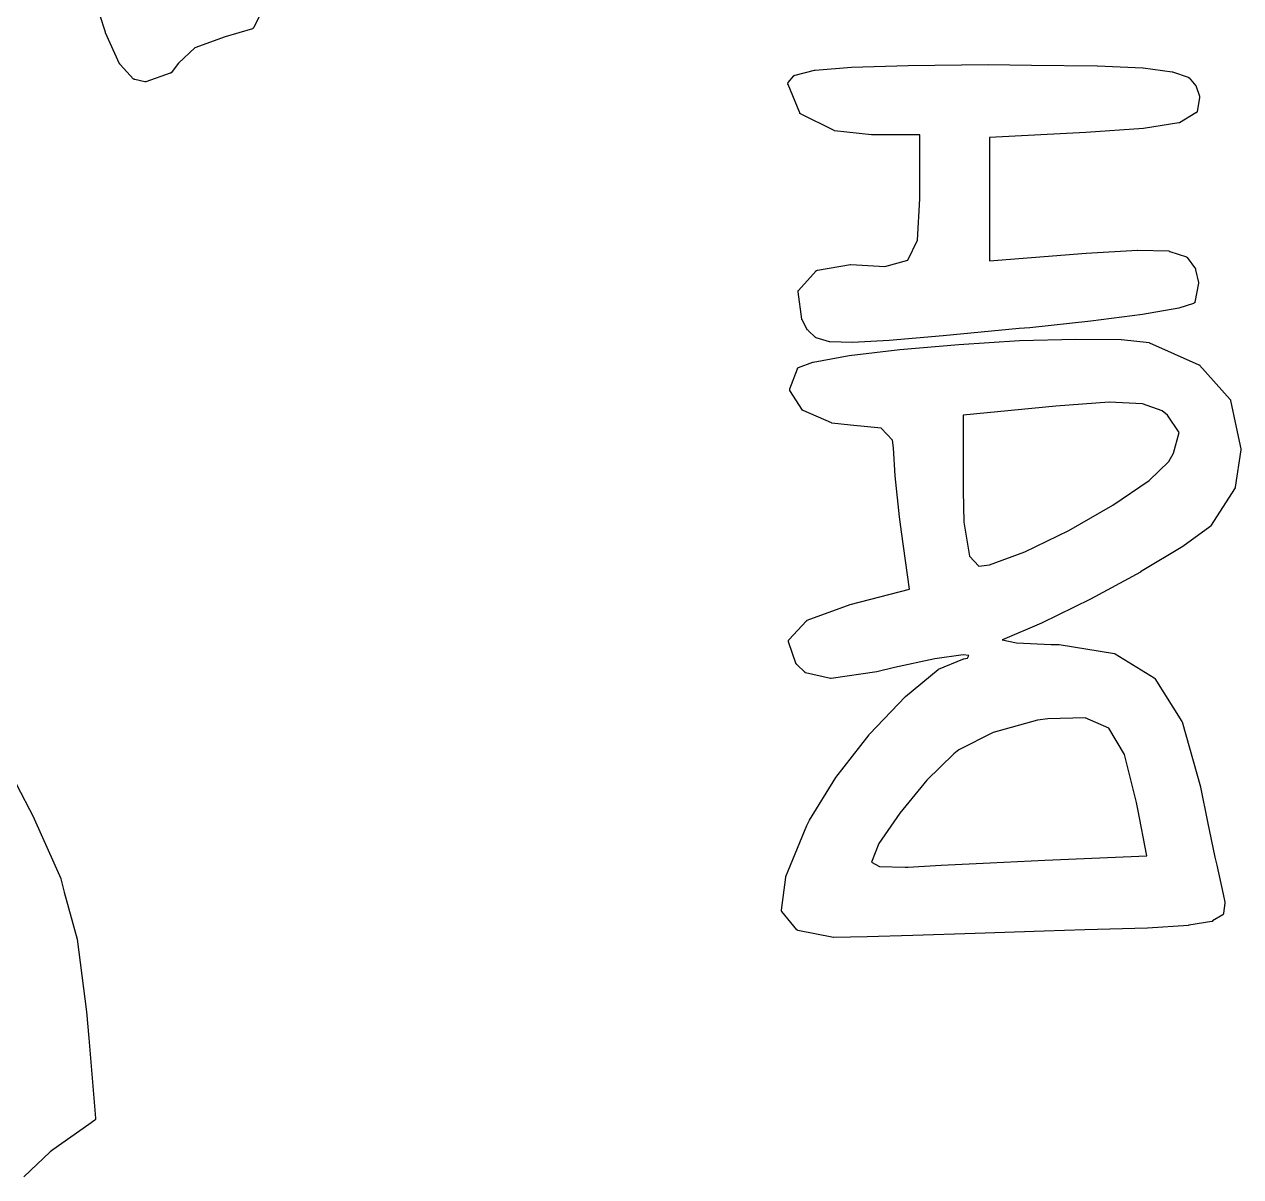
# Model space of a CAD drawing. Extents: x 39 to 154, y -159 to -90.
# Drawn here: x 150.402 to 153.523, y -159.083 to -156.126 of the extents above; entities that cross this region are included whole.
import ezdxf

# ---------------------------------------------------------------- set-up
doc = ezdxf.new("R2010")
doc.units = 0
doc.header["$MEASUREMENT"] = 0
doc.layers.add('BLACK', color=7, linetype='CONTINUOUS')

msp = doc.modelspace()

# ---------------------------------------------------------------- linework, layer by layer
at = {"layer": 'BLACK', "linetype": 'CONTINUOUS'}
for p, q in [((150.611, -156.147), (150.567, -156.012)), ((151.009, -156.098), (150.991, -156.135)), ((150.611, -156.148), (150.611, -156.147)), ((150.611, -156.147), (150.611, -156.147)), ((150.647, -156.228), (150.611, -156.148)), ((150.988, -156.138), (150.918, -156.159)), ((150.989, -156.137), (150.988, -156.137)), ((150.988, -156.137), (150.988, -156.138)), ((150.988, -156.138), (150.988, -156.138)), ((150.99, -156.137), (150.989, -156.137)), ((150.989, -156.137), (150.989, -156.137)), ((150.991, -156.135), (150.99, -156.136)), ((150.99, -156.136), (150.99, -156.136)), ((150.99, -156.136), (150.99, -156.136)), ((150.99, -156.136), (150.99, -156.137)), ((150.991, -156.135), (150.991, -156.135)), ((150.918, -156.159), (150.84, -156.187)), ((150.84, -156.187), (150.798, -156.226)), ((150.648, -156.229), (150.647, -156.228)), ((150.648, -156.23), (150.648, -156.229)), ((150.683, -156.267), (150.648, -156.23)), ((150.798, -156.226), (150.779, -156.251)), ((152.431, -156.244), (152.525, -156.236)), ((152.525, -156.236), (152.67, -156.232)), ((152.525, -156.236), (152.525, -156.236)), ((152.525, -156.236), (152.525, -156.236)), ((152.67, -156.232), (152.875, -156.23)), ((152.67, -156.232), (152.67, -156.232)), ((152.67, -156.232), (152.67, -156.232)), ((152.875, -156.23), (152.875, -156.23)), ((152.875, -156.23), (152.875, -156.23)), ((152.875, -156.23), (152.986, -156.231)), ((152.986, -156.231), (152.986, -156.231)), ((152.986, -156.231), (152.986, -156.231)), ((152.986, -156.231), (153.155, -156.233)), ((153.155, -156.233), (153.155, -156.233)), ((153.155, -156.233), (153.156, -156.233)), ((153.156, -156.233), (153.272, -156.238)), ((153.272, -156.238), (153.273, -156.238)), ((153.273, -156.238), (153.273, -156.238)), ((153.273, -156.238), (153.347, -156.248)), ((150.684, -156.267), (150.683, -156.267)), ((150.685, -156.268), (150.684, -156.267)), ((150.684, -156.267), (150.684, -156.267)), ((150.684, -156.267), (150.684, -156.267)), ((150.686, -156.268), (150.685, -156.268)), ((150.685, -156.268), (150.685, -156.268)), ((150.712, -156.274), (150.686, -156.268)), ((150.713, -156.274), (150.712, -156.274)), ((150.712, -156.274), (150.712, -156.274)), ((150.714, -156.274), (150.713, -156.274)), ((150.713, -156.274), (150.713, -156.274)), ((150.713, -156.274), (150.713, -156.274)), ((150.777, -156.252), (150.714, -156.274)), ((150.714, -156.274), (150.714, -156.274)), ((150.778, -156.252), (150.777, -156.252)), ((150.777, -156.252), (150.777, -156.252)), ((150.779, -156.251), (150.778, -156.251)), ((150.778, -156.251), (150.778, -156.251)), ((150.778, -156.251), (150.778, -156.251)), ((150.778, -156.251), (150.778, -156.252)), ((152.362, -156.276), (152.377, -156.259)), ((152.377, -156.259), (152.378, -156.258)), ((152.378, -156.258), (152.378, -156.257)), ((152.378, -156.257), (152.379, -156.257)), ((152.378, -156.258), (152.378, -156.258)), ((152.378, -156.258), (152.378, -156.258)), ((152.379, -156.257), (152.38, -156.257)), ((152.38, -156.257), (152.43, -156.244)), ((152.43, -156.244), (152.43, -156.244)), ((152.43, -156.244), (152.431, -156.244)), ((153.347, -156.248), (153.347, -156.248)), ((153.347, -156.248), (153.348, -156.248)), ((153.348, -156.248), (153.388, -156.262)), ((153.388, -156.262), (153.389, -156.263)), ((153.389, -156.263), (153.389, -156.263)), ((153.389, -156.263), (153.39, -156.263)), ((153.39, -156.263), (153.39, -156.263)), ((153.39, -156.263), (153.39, -156.264)), ((153.39, -156.264), (153.391, -156.264)), ((153.391, -156.264), (153.408, -156.284)), ((152.361, -156.278), (152.362, -156.277)), ((152.361, -156.279), (152.361, -156.278)), ((152.361, -156.278), (152.361, -156.278)), ((152.361, -156.278), (152.361, -156.278)), ((152.361, -156.28), (152.361, -156.279)), ((152.361, -156.279), (152.361, -156.279)), ((152.361, -156.281), (152.361, -156.28)), ((152.361, -156.28), (152.361, -156.28)), ((152.361, -156.28), (152.361, -156.28)), ((152.362, -156.281), (152.361, -156.281)), ((152.361, -156.281), (152.361, -156.281)), ((152.362, -156.277), (152.362, -156.276)), ((152.362, -156.276), (152.362, -156.276)), ((152.362, -156.276), (152.362, -156.276)), ((152.392, -156.354), (152.362, -156.281)), ((153.408, -156.284), (153.408, -156.285)), ((153.408, -156.285), (153.408, -156.285)), ((153.408, -156.285), (153.409, -156.285)), ((153.409, -156.285), (153.409, -156.286)), ((153.409, -156.286), (153.409, -156.286)), ((153.409, -156.286), (153.409, -156.286)), ((153.409, -156.286), (153.417, -156.311)), ((153.417, -156.314), (153.411, -156.351)), ((153.417, -156.311), (153.417, -156.312)), ((153.417, -156.312), (153.417, -156.312)), ((153.417, -156.312), (153.417, -156.312)), ((153.417, -156.312), (153.417, -156.313)), ((153.417, -156.313), (153.417, -156.313)), ((153.417, -156.313), (153.417, -156.314)), ((152.392, -156.355), (152.392, -156.354)), ((152.392, -156.354), (152.392, -156.354)), ((152.392, -156.354), (152.392, -156.354)), ((152.393, -156.355), (152.392, -156.355)), ((152.393, -156.356), (152.393, -156.355)), ((152.393, -156.355), (152.393, -156.355)), ((152.393, -156.355), (152.393, -156.355)), ((152.394, -156.356), (152.393, -156.356)), ((152.48, -156.399), (152.394, -156.356)), ((152.394, -156.356), (152.394, -156.356)), ((152.394, -156.356), (152.394, -156.356)), ((153.408, -156.354), (153.366, -156.379)), ((153.409, -156.354), (153.408, -156.354)), ((153.41, -156.353), (153.409, -156.354)), ((153.409, -156.354), (153.409, -156.354)), ((153.409, -156.354), (153.409, -156.354)), ((153.411, -156.352), (153.41, -156.352)), ((153.41, -156.352), (153.41, -156.353)), ((153.41, -156.353), (153.41, -156.353)), ((153.41, -156.353), (153.41, -156.353)), ((153.411, -156.351), (153.411, -156.351)), ((153.411, -156.351), (153.411, -156.352)), ((152.481, -156.4), (152.48, -156.399)), ((152.48, -156.399), (152.48, -156.399)), ((152.48, -156.399), (152.48, -156.399)), ((153.274, -156.394), (153.126, -156.404)), ((153.364, -156.379), (153.274, -156.394)), ((153.274, -156.394), (153.274, -156.394)), ((153.274, -156.394), (153.274, -156.394)), ((153.365, -156.379), (153.364, -156.379)), ((153.366, -156.379), (153.365, -156.379)), ((152.576, -156.41), (152.481, -156.4)), ((152.481, -156.4), (152.481, -156.4)), ((152.481, -156.4), (152.481, -156.4)), ((152.481, -156.4), (152.481, -156.4)), ((152.7, -156.41), (152.576, -156.41)), ((152.576, -156.41), (152.576, -156.41)), ((152.576, -156.41), (152.576, -156.41)), ((152.7, -156.574), (152.7, -156.41)), ((153.126, -156.404), (152.879, -156.417)), ((152.879, -156.417), (152.879, -156.733)), ((153.126, -156.404), (153.126, -156.404)), ((153.126, -156.404), (153.126, -156.404)), ((152.694, -156.68), (152.7, -156.574)), ((152.669, -156.732), (152.694, -156.68)), ((153.127, -156.714), (153.258, -156.706)), ((153.258, -156.706), (153.258, -156.706)), ((153.258, -156.706), (153.259, -156.706)), ((153.259, -156.706), (153.339, -156.708)), ((153.339, -156.708), (153.34, -156.709)), ((153.34, -156.709), (153.341, -156.709)), ((153.341, -156.709), (153.384, -156.723)), ((152.61, -156.748), (152.669, -156.732)), ((152.879, -156.733), (153.127, -156.714)), ((153.127, -156.714), (153.127, -156.714)), ((153.127, -156.714), (153.127, -156.714)), ((153.384, -156.723), (153.384, -156.724)), ((153.384, -156.724), (153.385, -156.724)), ((153.385, -156.724), (153.385, -156.724)), ((153.385, -156.724), (153.385, -156.724)), ((153.385, -156.724), (153.386, -156.725)), ((153.386, -156.725), (153.386, -156.725)), ((153.386, -156.725), (153.407, -156.754)), ((152.389, -156.809), (152.434, -156.759)), ((152.434, -156.759), (152.434, -156.758)), ((152.434, -156.758), (152.435, -156.758)), ((152.435, -156.758), (152.435, -156.758)), ((152.435, -156.758), (152.435, -156.758)), ((152.435, -156.758), (152.436, -156.758)), ((152.436, -156.758), (152.437, -156.757)), ((152.437, -156.757), (152.522, -156.743)), ((152.522, -156.743), (152.522, -156.743)), ((152.522, -156.743), (152.523, -156.743)), ((152.523, -156.743), (152.61, -156.748)), ((153.407, -156.754), (153.407, -156.754)), ((153.407, -156.754), (153.407, -156.754)), ((153.407, -156.754), (153.407, -156.755)), ((153.407, -156.755), (153.407, -156.756)), ((153.407, -156.756), (153.407, -156.756)), ((153.407, -156.756), (153.407, -156.756)), ((153.407, -156.756), (153.415, -156.789)), ((153.415, -156.791), (153.405, -156.839)), ((153.415, -156.789), (153.415, -156.789)), ((153.415, -156.789), (153.415, -156.789)), ((153.415, -156.789), (153.415, -156.79)), ((153.415, -156.79), (153.415, -156.791)), ((153.415, -156.791), (153.415, -156.791)), ((153.415, -156.791), (153.415, -156.791)), ((152.388, -156.81), (152.388, -156.809)), ((152.388, -156.809), (152.389, -156.809)), ((152.388, -156.811), (152.388, -156.81)), ((152.388, -156.81), (152.388, -156.81)), ((152.388, -156.812), (152.388, -156.811)), ((152.388, -156.811), (152.388, -156.811)), ((152.388, -156.811), (152.388, -156.811)), ((152.388, -156.813), (152.388, -156.812)), ((152.388, -156.812), (152.388, -156.812)), ((152.397, -156.883), (152.388, -156.813)), ((152.389, -156.809), (152.389, -156.809)), ((153.364, -156.855), (153.271, -156.871)), ((153.402, -156.843), (153.364, -156.855)), ((153.364, -156.855), (153.364, -156.855)), ((153.364, -156.855), (153.364, -156.855)), ((153.403, -156.842), (153.402, -156.843)), ((153.402, -156.843), (153.402, -156.843)), ((153.402, -156.843), (153.402, -156.843)), ((153.404, -156.842), (153.403, -156.842)), ((153.405, -156.841), (153.404, -156.841)), ((153.404, -156.841), (153.404, -156.842)), ((153.404, -156.842), (153.404, -156.842)), ((153.404, -156.842), (153.404, -156.842)), ((153.405, -156.839), (153.405, -156.839)), ((153.405, -156.839), (153.405, -156.839)), ((153.405, -156.839), (153.405, -156.84)), ((153.405, -156.84), (153.405, -156.841)), ((153.405, -156.841), (153.405, -156.841)), ((153.405, -156.841), (153.405, -156.841)), ((152.397, -156.884), (152.397, -156.883)), ((152.397, -156.883), (152.397, -156.883)), ((152.397, -156.883), (152.397, -156.883)), ((152.397, -156.885), (152.397, -156.884)), ((152.398, -156.885), (152.397, -156.885)), ((152.412, -156.911), (152.398, -156.885)), ((152.398, -156.885), (152.398, -156.885)), ((153.139, -156.888), (152.982, -156.905)), ((153.271, -156.871), (153.139, -156.888)), ((153.139, -156.888), (153.139, -156.888)), ((153.139, -156.888), (153.139, -156.888)), ((153.271, -156.871), (153.271, -156.871)), ((153.271, -156.871), (153.271, -156.871)), ((152.413, -156.911), (152.412, -156.911)), ((152.413, -156.912), (152.413, -156.911)), ((152.432, -156.93), (152.413, -156.912)), ((152.76, -156.926), (152.621, -156.938)), ((152.955, -156.907), (152.76, -156.926)), ((152.76, -156.926), (152.76, -156.926)), ((152.76, -156.926), (152.76, -156.926)), ((152.982, -156.905), (152.955, -156.907)), ((152.955, -156.907), (152.955, -156.907)), ((152.955, -156.907), (152.955, -156.907)), ((152.982, -156.905), (152.982, -156.905)), ((152.982, -156.905), (152.982, -156.905)), ((152.433, -156.93), (152.432, -156.93)), ((152.432, -156.93), (152.432, -156.93)), ((152.434, -156.931), (152.433, -156.93)), ((152.433, -156.93), (152.433, -156.93)), ((152.468, -156.941), (152.434, -156.931)), ((152.434, -156.931), (152.434, -156.931)), ((152.434, -156.931), (152.434, -156.931)), ((152.469, -156.941), (152.468, -156.941)), ((152.468, -156.941), (152.468, -156.941)), ((152.527, -156.943), (152.469, -156.941)), ((152.519, -156.976), (152.649, -156.961)), ((152.621, -156.938), (152.527, -156.943)), ((152.527, -156.943), (152.527, -156.943)), ((152.527, -156.943), (152.527, -156.943)), ((152.621, -156.938), (152.621, -156.938)), ((152.621, -156.938), (152.621, -156.938)), ((152.649, -156.961), (152.8, -156.948)), ((152.649, -156.961), (152.649, -156.961)), ((152.649, -156.961), (152.649, -156.961)), ((152.8, -156.948), (152.956, -156.938)), ((152.8, -156.948), (152.8, -156.948)), ((152.8, -156.948), (152.8, -156.948)), ((152.956, -156.938), (153.1, -156.934)), ((152.956, -156.938), (152.956, -156.938)), ((152.956, -156.938), (152.956, -156.938)), ((153.1, -156.934), (153.1, -156.934)), ((153.1, -156.934), (153.1, -156.934)), ((153.1, -156.934), (153.216, -156.935)), ((153.216, -156.935), (153.216, -156.935)), ((153.216, -156.935), (153.217, -156.935)), ((153.217, -156.935), (153.288, -156.943)), ((153.288, -156.943), (153.288, -156.944)), ((153.288, -156.944), (153.289, -156.944)), ((153.289, -156.944), (153.416, -157)), ((152.426, -156.993), (152.519, -156.976)), ((152.519, -156.976), (152.519, -156.976)), ((152.519, -156.976), (152.519, -156.976)), ((152.366, -157.062), (152.386, -157.01)), ((152.386, -157.009), (152.387, -157.008)), ((152.386, -157.01), (152.386, -157.009)), ((152.386, -157.009), (152.386, -157.009)), ((152.386, -157.01), (152.386, -157.01)), ((152.387, -157.008), (152.387, -157.008)), ((152.387, -157.008), (152.387, -157.008)), ((152.387, -157.008), (152.388, -157.008)), ((152.388, -157.008), (152.388, -157.007)), ((152.388, -157.007), (152.388, -157.007)), ((152.388, -157.007), (152.389, -157.007)), ((152.389, -157.007), (152.425, -156.993)), ((152.425, -156.993), (152.426, -156.993)), ((152.426, -156.993), (152.426, -156.993)), ((153.416, -157), (153.416, -157)), ((153.416, -157), (153.416, -157)), ((153.416, -157), (153.417, -157)), ((153.417, -157), (153.417, -157.001)), ((153.417, -157.001), (153.417, -157.001)), ((153.417, -157.001), (153.417, -157.001)), ((153.417, -157.001), (153.496, -157.089)), ((152.366, -157.063), (152.366, -157.062)), ((152.366, -157.062), (152.366, -157.062)), ((152.366, -157.064), (152.366, -157.063)), ((152.366, -157.063), (152.366, -157.063)), ((152.366, -157.063), (152.366, -157.063)), ((152.366, -157.065), (152.366, -157.064)), ((152.366, -157.066), (152.366, -157.065)), ((152.366, -157.065), (152.366, -157.065)), ((152.366, -157.065), (152.366, -157.065)), ((152.399, -157.116), (152.366, -157.066)), ((152.366, -157.066), (152.366, -157.066)), ((152.4, -157.116), (152.399, -157.116)), ((152.4, -157.117), (152.4, -157.116)), ((152.4, -157.116), (152.4, -157.116)), ((152.401, -157.117), (152.4, -157.117)), ((152.4, -157.117), (152.4, -157.117)), ((152.473, -157.149), (152.401, -157.117)), ((152.401, -157.117), (152.401, -157.117)), ((153.049, -157.106), (152.811, -157.129)), ((153.186, -157.096), (153.049, -157.106)), ((153.271, -157.1), (153.186, -157.096)), ((153.322, -157.118), (153.271, -157.1)), ((153.496, -157.089), (153.496, -157.09)), ((153.496, -157.09), (153.497, -157.09)), ((153.497, -157.09), (153.497, -157.09)), ((153.497, -157.09), (153.497, -157.091)), ((153.497, -157.091), (153.497, -157.091)), ((153.497, -157.091), (153.497, -157.092)), ((153.497, -157.092), (153.514, -157.172)), ((152.811, -157.129), (152.811, -157.323)), ((153.335, -157.129), (153.322, -157.118)), ((153.365, -157.174), (153.335, -157.129)), ((152.474, -157.15), (152.473, -157.149)), ((152.522, -157.155), (152.474, -157.15)), ((152.474, -157.15), (152.474, -157.15)), ((152.601, -157.163), (152.522, -157.155)), ((152.63, -157.193), (152.601, -157.163)), ((153.351, -157.227), (153.365, -157.174)), ((153.514, -157.172), (153.523, -157.216)), ((152.632, -157.213), (152.63, -157.193)), ((152.637, -157.285), (152.632, -157.213)), ((153.339, -157.248), (153.351, -157.227)), ((153.523, -157.218), (153.509, -157.314)), ((153.523, -157.216), (153.523, -157.217)), ((153.523, -157.217), (153.523, -157.218)), ((153.288, -157.297), (153.339, -157.248)), ((152.648, -157.39), (152.637, -157.285)), ((152.637, -157.285), (152.637, -157.285)), ((152.637, -157.285), (152.637, -157.285)), ((153.195, -157.36), (153.288, -157.297)), ((152.811, -157.323), (152.813, -157.404)), ((153.509, -157.316), (153.446, -157.414)), ((153.509, -157.314), (153.509, -157.314)), ((153.509, -157.314), (153.509, -157.315)), ((153.509, -157.315), (153.509, -157.315)), ((153.509, -157.315), (153.509, -157.316)), ((153.509, -157.316), (153.509, -157.316)), ((153.509, -157.316), (153.509, -157.316)), ((153.082, -157.425), (153.195, -157.36)), ((152.653, -157.429), (152.648, -157.39)), ((152.648, -157.39), (152.648, -157.39)), ((152.648, -157.39), (152.648, -157.39)), ((152.673, -157.576), (152.653, -157.429)), ((152.653, -157.429), (152.653, -157.429)), ((152.653, -157.429), (152.653, -157.429)), ((152.813, -157.404), (152.827, -157.491)), ((152.969, -157.48), (153.082, -157.425)), ((153.444, -157.416), (153.375, -157.466)), ((153.445, -157.415), (153.444, -157.416)), ((153.444, -157.416), (153.444, -157.416)), ((153.444, -157.416), (153.444, -157.416)), ((153.446, -157.414), (153.445, -157.415)), ((153.445, -157.415), (153.445, -157.415)), ((152.827, -157.491), (152.851, -157.517)), ((152.879, -157.513), (152.969, -157.48)), ((153.375, -157.466), (153.266, -157.531)), ((153.375, -157.466), (153.375, -157.466)), ((153.375, -157.466), (153.375, -157.466)), ((152.851, -157.517), (152.879, -157.513)), ((153.266, -157.532), (153.138, -157.601)), ((153.266, -157.531), (153.266, -157.531)), ((153.266, -157.531), (153.266, -157.532)), ((152.521, -157.615), (152.673, -157.576)), ((152.411, -157.655), (152.521, -157.615)), ((152.521, -157.615), (152.521, -157.615)), ((152.521, -157.615), (152.521, -157.615)), ((153.138, -157.601), (153.012, -157.663)), ((153.138, -157.601), (153.138, -157.601)), ((153.138, -157.601), (153.138, -157.601)), ((152.364, -157.706), (152.409, -157.657)), ((152.409, -157.657), (152.41, -157.657)), ((152.41, -157.657), (152.41, -157.656)), ((152.41, -157.656), (152.41, -157.656)), ((152.41, -157.656), (152.411, -157.656)), ((152.411, -157.656), (152.411, -157.655)), ((152.411, -157.656), (152.411, -157.656)), ((153.012, -157.663), (152.912, -157.706)), ((153.012, -157.663), (153.012, -157.663)), ((153.012, -157.663), (153.012, -157.663)), ((152.363, -157.708), (152.363, -157.707)), ((152.363, -157.707), (152.364, -157.707)), ((152.363, -157.709), (152.363, -157.708)), ((152.363, -157.708), (152.363, -157.708)), ((152.363, -157.708), (152.363, -157.708)), ((152.363, -157.71), (152.363, -157.709)), ((152.363, -157.711), (152.363, -157.71)), ((152.363, -157.71), (152.363, -157.71)), ((152.363, -157.71), (152.363, -157.71)), ((152.364, -157.707), (152.364, -157.706)), ((152.364, -157.706), (152.364, -157.706)), ((152.912, -157.706), (152.911, -157.706)), ((152.911, -157.706), (152.948, -157.713)), ((152.383, -157.768), (152.363, -157.711)), ((152.363, -157.711), (152.363, -157.711)), ((152.363, -157.711), (152.363, -157.711)), ((152.363, -157.711), (152.363, -157.711)), ((152.948, -157.713), (153.037, -157.718)), ((153.037, -157.718), (153.057, -157.718)), ((153.057, -157.718), (153.057, -157.718)), ((153.057, -157.718), (153.057, -157.718)), ((153.057, -157.718), (153.199, -157.741)), ((153.199, -157.741), (153.199, -157.741)), ((153.199, -157.741), (153.199, -157.741)), ((153.199, -157.741), (153.2, -157.741)), ((153.2, -157.741), (153.2, -157.742)), ((152.384, -157.768), (152.383, -157.768)), ((152.383, -157.768), (152.383, -157.768)), ((152.384, -157.769), (152.384, -157.768)), ((152.384, -157.77), (152.384, -157.769)), ((152.384, -157.769), (152.384, -157.769)), ((152.385, -157.77), (152.384, -157.77)), ((152.405, -157.789), (152.385, -157.77)), ((152.738, -157.754), (152.635, -157.777)), ((152.811, -157.744), (152.738, -157.754)), ((152.748, -157.781), (152.81, -157.755)), ((152.81, -157.755), (152.811, -157.755)), ((152.826, -157.746), (152.811, -157.744)), ((152.811, -157.755), (152.812, -157.754)), ((152.812, -157.754), (152.822, -157.753)), ((152.822, -157.753), (152.826, -157.746)), ((153.2, -157.742), (153.2, -157.742)), ((153.2, -157.742), (153.201, -157.742)), ((153.201, -157.742), (153.301, -157.803)), ((152.406, -157.789), (152.405, -157.789)), ((152.405, -157.789), (152.405, -157.789)), ((152.406, -157.79), (152.406, -157.789)), ((152.407, -157.79), (152.406, -157.79)), ((152.471, -157.805), (152.407, -157.79)), ((152.407, -157.79), (152.407, -157.79)), ((152.407, -157.79), (152.407, -157.79)), ((152.59, -157.788), (152.472, -157.805)), ((152.635, -157.777), (152.59, -157.788)), ((152.59, -157.788), (152.59, -157.788)), ((152.59, -157.788), (152.59, -157.788)), ((152.663, -157.851), (152.747, -157.782)), ((152.747, -157.782), (152.748, -157.781)), ((152.748, -157.781), (152.748, -157.781)), ((153.301, -157.803), (153.301, -157.803)), ((153.301, -157.803), (153.302, -157.804)), ((152.472, -157.805), (152.471, -157.805)), ((152.471, -157.805), (152.471, -157.805)), ((152.471, -157.805), (152.471, -157.805)), ((152.472, -157.805), (152.472, -157.805)), ((152.472, -157.805), (152.472, -157.805)), ((152.472, -157.805), (152.472, -157.805)), ((153.302, -157.804), (153.302, -157.804)), ((153.302, -157.804), (153.302, -157.804)), ((153.302, -157.804), (153.303, -157.805)), ((153.303, -157.805), (153.303, -157.805)), ((153.303, -157.805), (153.372, -157.915)), ((152.571, -157.948), (152.663, -157.851)), ((152.663, -157.851), (152.663, -157.851)), ((152.663, -157.851), (152.663, -157.851)), ((150.304, -157.927), (150.428, -158.164)), ((153.002, -157.912), (152.888, -157.943)), ((153.028, -157.908), (153.002, -157.912)), ((153.124, -157.906), (153.028, -157.908)), ((153.185, -157.932), (153.124, -157.906)), ((153.372, -157.915), (153.372, -157.915)), ((153.372, -157.915), (153.373, -157.916)), ((153.373, -157.916), (153.42, -158.083)), ((152.484, -158.059), (152.57, -157.949)), ((152.57, -157.949), (152.571, -157.948)), ((152.57, -157.949), (152.57, -157.949)), ((152.888, -157.943), (152.8, -157.988)), ((153.225, -158), (153.185, -157.932)), ((152.8, -157.988), (152.787, -157.998)), ((152.787, -157.998), (152.718, -158.066)), ((153.256, -158.123), (153.225, -158)), ((152.417, -158.168), (152.484, -158.059)), ((152.484, -158.059), (152.484, -158.059)), ((152.484, -158.059), (152.484, -158.059)), ((152.718, -158.066), (152.649, -158.15)), ((153.42, -158.083), (153.42, -158.083)), ((153.42, -158.083), (153.42, -158.084)), ((153.42, -158.084), (153.438, -158.173)), ((153.259, -158.14), (153.256, -158.123)), ((153.282, -158.26), (153.259, -158.14)), ((150.428, -158.164), (150.428, -158.165)), ((150.428, -158.165), (150.428, -158.165)), ((150.428, -158.165), (150.496, -158.318)), ((152.41, -158.182), (152.417, -158.168)), ((152.417, -158.168), (152.417, -158.168)), ((152.417, -158.168), (152.417, -158.168)), ((152.649, -158.15), (152.595, -158.228)), ((153.438, -158.173), (153.438, -158.173)), ((153.438, -158.173), (153.457, -158.263)), ((152.356, -158.313), (152.41, -158.182)), ((152.41, -158.182), (152.41, -158.182)), ((152.41, -158.182), (152.41, -158.182)), ((152.595, -158.228), (152.576, -158.276)), ((152.88, -158.278), (153.021, -158.271)), ((153.021, -158.271), (153.282, -158.26)), ((153.021, -158.271), (153.021, -158.271)), ((153.021, -158.271), (153.021, -158.271)), ((153.457, -158.263), (153.457, -158.263)), ((153.457, -158.263), (153.462, -158.284)), ((152.576, -158.276), (152.596, -158.287)), ((152.596, -158.287), (152.662, -158.289)), ((152.662, -158.289), (152.669, -158.289)), ((152.669, -158.289), (152.755, -158.284)), ((152.669, -158.289), (152.669, -158.289)), ((152.669, -158.289), (152.669, -158.289)), ((152.755, -158.284), (152.88, -158.278)), ((152.755, -158.284), (152.755, -158.284)), ((152.755, -158.284), (152.755, -158.284)), ((152.88, -158.278), (152.88, -158.278)), ((152.88, -158.278), (152.88, -158.278)), ((153.462, -158.284), (153.462, -158.284)), ((153.462, -158.284), (153.478, -158.358)), ((150.496, -158.318), (150.496, -158.318)), ((150.496, -158.318), (150.496, -158.319)), ((150.496, -158.319), (150.505, -158.353)), ((152.345, -158.399), (152.356, -158.315)), ((152.356, -158.314), (152.356, -158.313)), ((152.356, -158.315), (152.356, -158.314)), ((150.505, -158.353), (150.538, -158.474)), ((153.478, -158.358), (153.478, -158.358)), ((153.478, -158.358), (153.478, -158.358)), ((153.478, -158.358), (153.482, -158.379)), ((153.482, -158.381), (153.479, -158.407)), ((153.482, -158.379), (153.482, -158.38)), ((153.482, -158.38), (153.482, -158.381)), ((152.345, -158.4), (152.345, -158.399)), ((152.345, -158.401), (152.345, -158.4)), ((152.345, -158.4), (152.345, -158.4)), ((152.345, -158.4), (152.345, -158.4)), ((152.345, -158.402), (152.345, -158.401)), ((152.345, -158.401), (152.345, -158.401)), ((152.346, -158.402), (152.345, -158.402)), ((152.346, -158.403), (152.346, -158.402)), ((152.384, -158.45), (152.346, -158.403)), ((152.346, -158.403), (152.346, -158.403)), ((152.346, -158.403), (152.346, -158.403)), ((153.477, -158.411), (153.451, -158.427)), ((153.451, -158.427), (153.451, -158.428)), ((153.478, -158.41), (153.477, -158.41)), ((153.477, -158.41), (153.477, -158.411)), ((153.479, -158.409), (153.478, -158.409)), ((153.478, -158.409), (153.478, -158.409)), ((153.478, -158.409), (153.478, -158.41)), ((153.478, -158.41), (153.478, -158.41)), ((153.479, -158.407), (153.479, -158.407)), ((153.479, -158.407), (153.479, -158.408)), ((153.479, -158.408), (153.479, -158.408)), ((153.479, -158.408), (153.479, -158.409)), ((152.385, -158.45), (152.384, -158.45)), ((152.384, -158.45), (152.384, -158.45)), ((152.384, -158.45), (152.384, -158.45)), ((152.386, -158.451), (152.385, -158.45)), ((152.387, -158.451), (152.386, -158.451)), ((152.386, -158.451), (152.386, -158.451)), ((152.386, -158.451), (152.386, -158.451)), ((152.386, -158.451), (152.386, -158.451)), ((152.478, -158.469), (152.387, -158.451)), ((152.387, -158.451), (152.387, -158.451)), ((152.387, -158.451), (152.387, -158.451)), ((153.019, -158.453), (152.842, -158.459)), ((153.123, -158.45), (153.019, -158.453)), ((153.019, -158.453), (153.019, -158.453)), ((153.284, -158.445), (153.123, -158.45)), ((153.123, -158.45), (153.123, -158.45)), ((153.123, -158.45), (153.123, -158.45)), ((153.389, -158.439), (153.284, -158.445)), ((153.284, -158.445), (153.284, -158.445)), ((153.284, -158.445), (153.284, -158.445)), ((153.39, -158.438), (153.389, -158.438)), ((153.389, -158.438), (153.389, -158.439)), ((153.449, -158.428), (153.39, -158.438)), ((153.45, -158.428), (153.449, -158.428)), ((153.449, -158.428), (153.449, -158.428)), ((153.451, -158.428), (153.45, -158.428)), ((153.45, -158.428), (153.45, -158.428)), ((153.451, -158.428), (153.451, -158.428)), ((150.538, -158.474), (150.538, -158.474)), ((150.538, -158.474), (150.538, -158.474)), ((150.538, -158.474), (150.562, -158.66)), ((152.479, -158.469), (152.478, -158.469)), ((152.478, -158.469), (152.478, -158.469)), ((152.565, -158.468), (152.479, -158.469)), ((152.682, -158.464), (152.565, -158.468)), ((152.565, -158.468), (152.565, -158.468)), ((152.565, -158.468), (152.565, -158.468)), ((152.842, -158.459), (152.682, -158.464)), ((152.682, -158.464), (152.682, -158.464)), ((152.842, -158.459), (152.842, -158.459)), ((150.562, -158.66), (150.562, -158.66)), ((150.562, -158.66), (150.562, -158.66)), ((150.562, -158.66), (150.568, -158.728)), ((150.568, -158.728), (150.585, -158.933)), ((150.568, -158.949), (150.476, -159.014)), ((150.583, -158.938), (150.568, -158.949)), ((150.568, -158.949), (150.568, -158.949)), ((150.584, -158.937), (150.583, -158.938)), ((150.585, -158.936), (150.584, -158.937)), ((150.584, -158.937), (150.584, -158.937)), ((150.584, -158.937), (150.584, -158.937)), ((150.584, -158.937), (150.584, -158.937)), ((150.585, -158.933), (150.585, -158.934)), ((150.585, -158.934), (150.585, -158.935)), ((150.585, -158.935), (150.585, -158.935)), ((150.585, -158.935), (150.585, -158.935)), ((150.585, -158.935), (150.585, -158.936)), ((150.469, -159.019), (150.401, -159.083)), ((150.476, -159.014), (150.469, -159.019))]:
    msp.add_line(p, q, dxfattribs=at)

doc.saveas('drawing.dxf')
